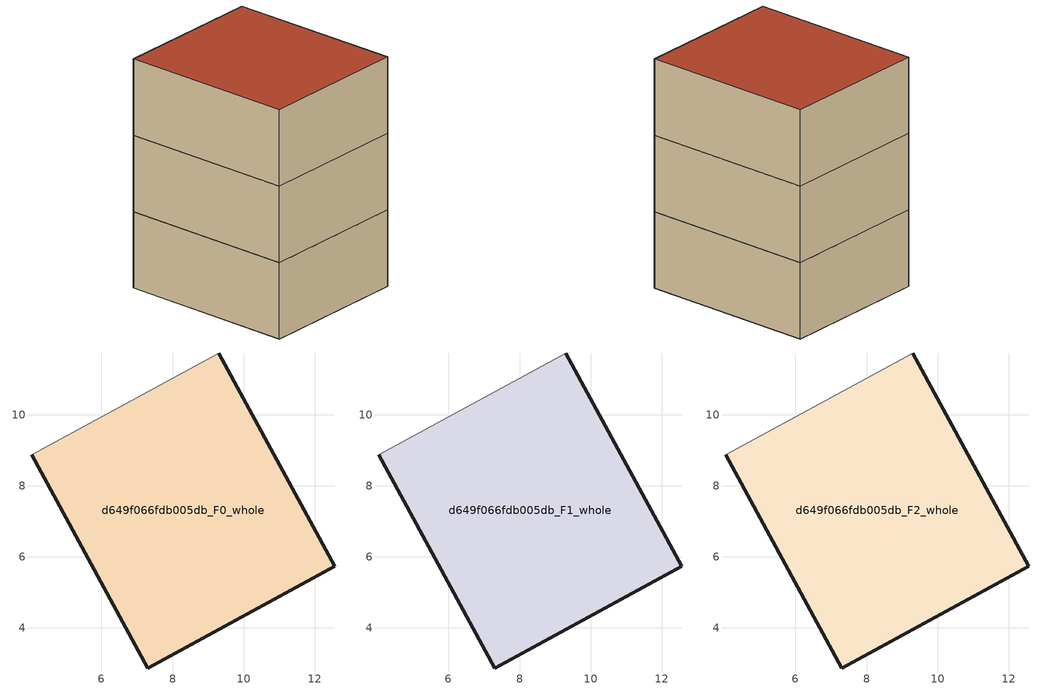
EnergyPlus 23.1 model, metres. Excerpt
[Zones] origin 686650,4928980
d649f066fdb005db_F0_whole
 floor ground (EU_floor_Construction): 12.57,5.74 9.31,11.74 4.04,8.88 7.3,2.87 z0
 wall outside (EU_wall_Construction): 9.31,11.74 12.57,5.74 7.3,2.87 4.04,8.88 z0:3
 wall adiabatic (EU_wall_Construction): 4.04,8.88 9.31,11.74 z0:3
d649f066fdb005db_F1_whole
 floor to d649f066fdb005db_F0_whole (EU_floor_Construction): 12.57,5.74 9.3,11.74 4.03,8.88 7.3,2.87 z3
 wall outside (EU_wall_Construction): 9.31,11.74 12.57,5.74 7.3,2.87 4.04,8.88 z3:6
 wall adiabatic (EU_wall_Construction): 4.04,8.88 9.31,11.74 z3:6
d649f066fdb005db_F2_whole
 floor to d649f066fdb005db_F1_whole (EU_floor_Construction): 12.57,5.74 9.3,11.74 4.03,8.88 7.3,2.87 z6
 wall outside (EU_wall_Construction): 9.31,11.74 12.57,5.74 7.3,2.87 4.04,8.88 z6:9
 wall adiabatic (EU_wall_Construction): 4.04,8.88 9.31,11.74 z6:9
 roof outside (EU_roof_Construction): 9.31,11.74 12.57,5.74 7.3,2.87 4.04,8.88 z9
[Building]
EU S2 Campaign: North Axis=0; Terrain=City; Solar Distribution=FullExterior
[Site:Location]
Bologna: Latitude=44.5; Longitude=11.25; Time Zone=1; Elevation=37
[SizingPeriod:WeatherFileDays]
AnnualSizingPeriod: Begin Month=1; Begin Day of Month=1; End Month=12; End Day of Month=31; Day of Week for Start Day=Monday; Use Weather File Daylight Saving Period=No; Use Weather File Rain and Snow Indicators=No
[MATERIAL]
EU_InternalMass_Material: Roughness=MediumRough; Thickness=0.1; Conductivity=1; Density=1800; Specific Heat=900; Thermal Absorptance=0.9; Solar Absorptance=0.7; Visible Absorptance=0.7
[MATERIAL:NOMASS] Roughness=MediumRough; Thermal Absorptance=0.9; Solar Absorptance=0.7; Visible Absorptance=0.7
Name | Thermal Resistance
EU_wall_NoMass | 0.937881
EU_roof_NoMass | 0.548572
EU_floor_NoMass | 0.71348
[CONSTRUCTION]
EU_wall_Construction: EU_wall_NoMass
EU_roof_Construction: EU_roof_NoMass
EU_floor_Construction: EU_floor_NoMass
EU_InternalMass_Construction: EU_InternalMass_Material
[ZONE] Type=1; Multiplier=1; Ceiling Height=autocalculate; Volume=122.938; Floor Area=autocalculate; Part of Total Floor Area=Yes
d649f066fdb005db_F0_whole; d649f066fdb005db_F1_whole; d649f066fdb005db_F2_whole
[INTERNALMASS] Construction=EU_InternalMass_Construction; Surface Area=40.9792
Name | Zone or ZoneList
d649f066fdb005db_F0_whole_EU_InternalMass | d649f066fdb005db_F0_whole
d649f066fdb005db_F1_whole_EU_InternalMass | d649f066fdb005db_F1_whole
d649f066fdb005db_F2_whole_EU_InternalMass | d649f066fdb005db_F2_whole
[OTHEREQUIPMENT] Fuel Type=Electricity; Design Level Calculation Method=Watts/Area; Power per Zone Floor Area=1; Fraction Latent=0; Fraction Radiant=0; Fraction Lost=0; Carbon Dioxide Generation Rate=0; EndUse Subcategory=EU_Step8_InternalGains
Name | Zone or ZoneList or Space or SpaceList | Schedule
EU_Step8_InternalGain_d649f066fdb005db_F0_whole_f000 | d649f066fdb005db_F0_whole | EU_Step8_GainSchedule_d649f066fdb005db_F0_whole_f000
EU_Step8_InternalGain_d649f066fdb005db_F1_whole_f000 | d649f066fdb005db_F1_whole | EU_Step8_GainSchedule_d649f066fdb005db_F1_whole_f000
EU_Step8_InternalGain_d649f066fdb005db_F2_whole_f000 | d649f066fdb005db_F2_whole | EU_Step8_GainSchedule_d649f066fdb005db_F2_whole_f000
[ZONEVENTILATION:DESIGNFLOWRATE] Schedule=EU_AlwaysOn; Design Flow Rate Calculation Method=AirChanges/Hour; Air Changes per Hour=0.687892; Ventilation Type=Natural; Fan Pressure Rise=0; Fan Total Efficiency=1; Constant Term Coefficient=1; Temperature Term Coefficient=0; Velocity Term Coefficient=0; Velocity Squared Term Coefficient=0; Minimum Indoor Temperature=-100; Maximum Indoor Temperature=100; Delta Temperature=-100; Minimum Outdoor Temperature=-100; Maximum Outdoor Temperature=100; Maximum Wind Speed=40
Name | Zone or ZoneList or Space or SpaceList
EU_ConstantAir_d649f066fdb005db_F0_whole | d649f066fdb005db_F0_whole
EU_ConstantAir_d649f066fdb005db_F1_whole | d649f066fdb005db_F1_whole
EU_ConstantAir_d649f066fdb005db_F2_whole | d649f066fdb005db_F2_whole
[HVACTEMPLATE:THERMOSTAT] Constant Heating Setpoint=20; Constant Cooling Setpoint=50
EU_HeatOnly_d649f066fdb005db_F0_whole; EU_HeatOnly_d649f066fdb005db_F1_whole; EU_HeatOnly_d649f066fdb005db_F2_whole
[HVACTEMPLATE:ZONE:IDEALLOADSAIRSYSTEM] System Availability Schedule=EU_AlwaysOn; Maximum Heating Supply Air Temperature=50; Minimum Cooling Supply Air Temperature=13; Maximum Heating Supply Air Humidity Ratio=0.0156; Minimum Cooling Supply Air Humidity Ratio=0.0077; Heating Limit=NoLimit; Cooling Limit=NoLimit; Heating Availability Schedule=EU_AlwaysOn; Cooling Availability Schedule=EU_CoolingOff; Dehumidification Control Type=ConstantSensibleHeatRatio; Cooling Sensible Heat Ratio=0.7; Dehumidification Setpoint=60; Humidification Control Type=None; Humidification Setpoint=30; Outdoor Air Method=None; Outdoor Air Flow Rate per Person=0.00944; Outdoor Air Flow Rate per Zone Floor Area=0; Outdoor Air Flow Rate per Zone=0; Demand Controlled Ventilation Type=None; Outdoor Air Economizer Type=NoEconomizer; Heat Recovery Type=None; Sensible Heat Recovery Effectiveness=0.7; Latent Heat Recovery Effectiveness=0.65
Name | Template Thermostat
d649f066fdb005db_F0_whole | EU_HeatOnly_d649f066fdb005db_F0_whole
d649f066fdb005db_F1_whole | EU_HeatOnly_d649f066fdb005db_F1_whole
d649f066fdb005db_F2_whole | EU_HeatOnly_d649f066fdb005db_F2_whole
[SIZING:ZONE] Zone Cooling Design Supply Air Temperature Input Method=SupplyAirTemperature; Zone Cooling Design Supply Air Temperature=13; Zone Heating Design Supply Air Temperature Input Method=SupplyAirTemperature; Zone Heating Design Supply Air Temperature=50; Zone Cooling Design Supply Air Humidity Ratio=0.008; Zone Heating Design Supply Air Humidity Ratio=0.008; Cooling Design Air Flow Method=DesignDay; Cooling Design Air Flow Rate=0; Cooling Minimum Air Flow per Zone Floor Area=0.000762; Cooling Minimum Air Flow=0; Cooling Minimum Air Flow Fraction=0.2; Heating Design Air Flow Method=DesignDay; Heating Design Air Flow Rate=0; Heating Maximum Air Flow per Zone Floor Area=0.002032; Heating Maximum Air Flow=0.141576; Heating Maximum Air Flow Fraction=0.3; Account for Dedicated Outdoor Air System=No; Dedicated Outdoor Air System Control Strategy=NeutralSupplyAir; Dedicated Outdoor Air Low Setpoint Temperature for Design=autosize; Dedicated Outdoor Air High Setpoint Temperature for Design=autosize; Zone Load Sizing Method=Sensible Load Only No Latent Load; Zone Latent Cooling Design Supply Air Humidity Ratio Input Method=HumidityRatioDifference; Zone Cooling Design Supply Air Humidity Ratio Difference=0.005; Zone Latent Heating Design Supply Air Humidity Ratio Input Method=HumidityRatioDifference; Zone Humidification Design Supply Air Humidity Ratio Difference=0.005
d649f066fdb005db_F0_whole; d649f066fdb005db_F1_whole; d649f066fdb005db_F2_whole
[SCHEDULE:CONSTANT]
Name | Hourly Value
EU_AlwaysOn | 1
EU_CoolingOff | 0
[SCHEDULE:FILE] Column Number=1; Rows to Skip at Top=0; Number of Hours of Data=8760; Column Separator=Comma; Interpolate to Timestep=No; Minutes per Item=60; Adjust Schedule for Daylight Savings=Yes
Name | File
EU_Step8_GainSchedule_d649f066fdb005db_F0_whole_f000 | ../../schedules/d649f066fdb005db/d649f066fdb005db_F0_whole_f000_gain.csv
EU_Step8_GainSchedule_d649f066fdb005db_F1_whole_f000 | ../../schedules/d649f066fdb005db/d649f066fdb005db_F1_whole_f000_gain.csv
EU_Step8_GainSchedule_d649f066fdb005db_F2_whole_f000 | ../../schedules/d649f066fdb005db/d649f066fdb005db_F2_whole_f000_gain.csv
